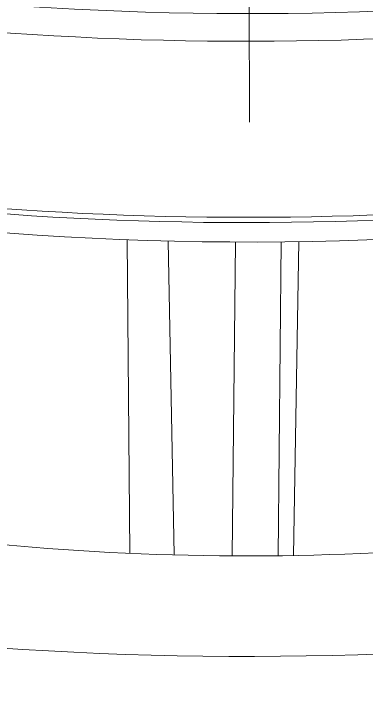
# Model space of a CAD drawing. Extents: x 9509 to 10103, y -14876 to -14456.
# Drawn here: x 10027.73 to 10035.85, y -14675.32 to -14659.62 of the extents above; entities that cross this region are included whole.
import ezdxf

# ---------------------------------------------------------------- set-up
doc = ezdxf.new("R2010")
doc.units = 0
doc.header["$MEASUREMENT"] = 0
doc.linetypes.add('CENTER', pattern=[47.5, 22, -8.5, 8.5, -8.5])
doc.linetypes.add('HIDDEN2', pattern=[4.7625, 3.175, -1.5875])
doc.layers.add('1', color=4, linetype='HIDDEN2')

msp = doc.modelspace()

# ---------------------------------------------------------------- linework, layer by layer
at = {"layer": '1', "color": 1, "linetype": 'CENTER', "lineweight": 13}
msp.add_line((10033.153, -14662.128), (10033.143, -14645.239), dxfattribs=at)
at = {"layer": '1', "color": 1, "linetype": 'Continuous', "lineweight": 13}
for p, q in [((10030.339, -14664.835), (10030.402, -14672.063)), ((10032.831, -14664.887), (10032.758, -14672.121)), ((10033.888, -14664.883), (10033.816, -14672.118)), ((10034.295, -14664.878), (10034.167, -14672.114))]:
    msp.add_line(p, q, dxfattribs=at)
at = {"layer": '1', "color": 7, "linetype": 'Continuous', "lineweight": 18}
msp.add_line((10031.287, -14664.865), (10031.425, -14672.099), dxfattribs=at)
at = {"layer": '1', "color": 1, "linetype": 'Continuous', "lineweight": 13}
for centre, major_axis, start_param, end_param in [((10033.147, -14651.655), (26, 0.017), 3.749548, 6.281083), ((10033.149, -14655.713), (-26, -0.017), 0.410821, 2.729414)]:
    msp.add_ellipse(centre, major_axis=major_axis, ratio=0.330963, start_param=start_param, end_param=end_param, dxfattribs=at)
at = {"layer": '1', "color": 7, "linetype": 'Continuous', "lineweight": 18}
for centre, major_axis, start_param, end_param in [((10033.146, -14651.183), (-25.5, -0.016), 0.840826, 2.242173), ((10033.149, -14655.901), (25.8, 0.016), 3.525023, 5.974974), ((10033.156, -14665.338), (-27.5, -0.018), 0.934474, 3.755618), ((10033.15, -14656.845), (-24.3, -0.016), 0.504774, 2.178752), ((10033.156, -14665.338), (20.5, 0.013), 4.212731, 5.356092)]:
    msp.add_ellipse(centre, major_axis=major_axis, ratio=0.330963, start_param=start_param, end_param=end_param, dxfattribs=at)

doc.saveas('drawing.dxf')
